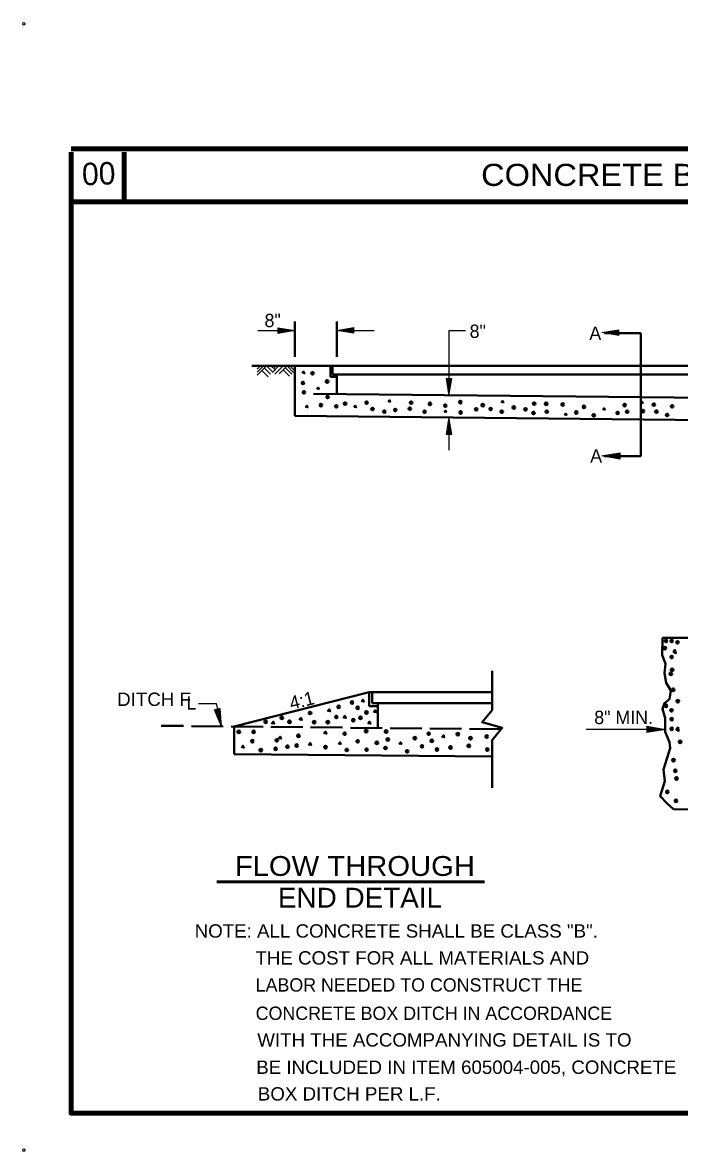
# Model space of a CAD drawing. Extents: x -8731 to 5759, y -70196 to -56618.
# Drawn here: x 4164 to 4859, y -70196 to -69000 of the extents above; entities that cross this region are included whole.
import ezdxf
from ezdxf.enums import TextEntityAlignment as Align

# ---------------------------------------------------------------- set-up
doc = ezdxf.new("R2010")
doc.units = 0
doc.header["$LTSCALE"] = 5.6
doc.header["$PDMODE"] = 32
doc.header["$PDSIZE"] = 2.8
doc.linetypes.add('LONG_DASHED', pattern=[7.5, 6, -1.5])
doc.layers.add('1', color=7, linetype='Continuous', lineweight=13)
doc.layers.add('3', color=7, linetype='Continuous', lineweight=40)

msp = doc.modelspace()

# ---------------------------------------------------------------- linework, layer by layer
at = {"layer": '1', "lineweight": 100}
for p, q in [((5707.46, -69133.8), (4215.24, -69133.8)), ((4271.5, -69137.3), (4271.5, -69190.06)), ((5707.46, -69190.06), (4215.24, -69190.06))]:
    msp.add_line(p, q, dxfattribs=at)
msp.add_lwpolyline([(4215.24, -69137.3), (4215.24, -70155.24), (5706, -70155.24)], dxfattribs=at)
at = {"layer": '1'}
for points in [[(4434.1, -69323.32), (4452.08, -69326.3), (4434.1, -69329.3), (4434.1, -69328.9), (4450.28, -69326.3), (4434.1, -69323.7), (4434.1, -69323.9), (4448.48, -69326.3), (4434.1, -69328.7), (4434.1, -69328.3), (4446.7, -69326.3), (4434.1, -69324.3), (4434.1, -69324.5), (4444.9, -69326.3), (4434.1, -69328.1), (4434.1, -69327.7), (4442.9, -69326.3), (4434.1, -69324.9), (4434.1, -69325.1), (4441.1, -69326.3), (4434.1, -69327.5), (4434.1, -69327.1), (4439.3, -69326.3), (4434.1, -69325.5), (4434.1, -69325.7), (4437.5, -69326.3), (4434.1, -69326.9), (4434.1, -69326.5), (4435.7, -69326.3), (4434.1, -69326.1), (4434.1, -69323.32), (4434.1, -69329.3)], [(4514.46, -69329.16), (4496.48, -69326.18), (4514.46, -69323.18), (4514.46, -69323.58), (4498.28, -69326.18), (4514.46, -69328.76), (4514.46, -69328.56), (4500.08, -69326.18), (4514.46, -69323.78), (4514.46, -69324.18), (4501.86, -69326.18), (4514.46, -69328.16), (4514.46, -69327.98), (4503.66, -69326.18), (4514.46, -69324.38), (4514.46, -69324.78), (4505.66, -69326.18), (4514.46, -69327.58), (4514.46, -69327.38), (4507.46, -69326.18), (4514.46, -69324.98), (4514.46, -69325.38), (4509.26, -69326.18), (4514.46, -69326.98), (4514.46, -69326.78), (4511.06, -69326.18), (4514.46, -69325.58), (4514.46, -69325.98), (4512.86, -69326.18), (4514.46, -69326.38), (4514.46, -69329.16), (4514.46, -69323.18)], [(4794.64, -69331.48), (4776.68, -69328.48), (4794.64, -69325.48), (4794.64, -69325.88), (4778.46, -69328.48), (4794.64, -69331.08), (4794.64, -69330.88), (4780.26, -69328.48), (4794.64, -69326.08), (4794.64, -69326.48), (4782.06, -69328.48), (4794.64, -69330.48), (4794.64, -69330.28), (4783.86, -69328.48), (4794.64, -69326.68), (4794.64, -69327.08), (4785.86, -69328.48), (4794.64, -69329.88), (4794.64, -69329.68), (4787.66, -69328.48), (4794.64, -69327.28), (4794.64, -69327.68), (4789.46, -69328.48), (4794.64, -69329.28), (4794.64, -69329.08), (4791.26, -69328.48), (4794.64, -69327.88), (4794.64, -69328.28), (4793.04, -69328.48), (4794.64, -69328.68), (4794.64, -69331.48), (4794.64, -69325.48)], [(4617.9, -69377.08), (4614.9, -69395.06), (4611.9, -69377.08), (4612.3, -69377.08), (4614.9, -69393.26), (4617.5, -69377.08), (4617.3, -69377.08), (4614.9, -69391.46), (4612.5, -69377.08), (4612.9, -69377.08), (4614.9, -69389.68), (4616.9, -69377.08), (4616.7, -69377.08), (4614.9, -69387.88), (4613.1, -69377.08), (4613.5, -69377.08), (4614.9, -69385.88), (4616.3, -69377.08), (4616.1, -69377.08), (4614.9, -69384.08), (4613.7, -69377.08), (4614.1, -69377.08), (4614.9, -69382.28), (4615.7, -69377.08), (4615.5, -69377.08), (4614.9, -69380.48), (4614.3, -69377.08), (4614.7, -69377.08), (4614.9, -69378.68), (4615.1, -69377.08), (4617.9, -69377.08), (4611.9, -69377.08)], [(4611.9, -69436.44), (4614.9, -69418.48), (4617.9, -69436.44), (4617.5, -69436.44), (4614.9, -69420.26), (4612.3, -69436.44), (4612.5, -69436.44), (4614.9, -69422.06), (4617.3, -69436.44), (4616.9, -69436.44), (4614.9, -69423.86), (4612.9, -69436.44), (4613.1, -69436.44), (4614.9, -69425.66), (4616.7, -69436.44), (4616.3, -69436.44), (4614.9, -69427.64), (4613.5, -69436.44), (4613.7, -69436.44), (4614.9, -69429.44), (4616.1, -69436.44), (4615.7, -69436.44), (4614.9, -69431.24), (4614.1, -69436.44), (4614.3, -69436.44), (4614.9, -69433.04), (4615.5, -69436.44), (4615.1, -69436.44), (4614.9, -69434.84), (4614.7, -69436.44), (4611.9, -69436.44), (4617.9, -69436.44)], [(4796.32, -69462.4), (4776.56, -69459.1), (4796.32, -69455.8), (4796.32, -69456.24), (4778.54, -69459.1), (4796.32, -69461.96), (4796.32, -69461.74), (4780.5, -69459.1), (4796.32, -69456.48), (4796.32, -69456.92), (4782.48, -69459.1), (4796.32, -69461.3), (4796.32, -69461.08), (4784.46, -69459.1), (4796.32, -69457.12), (4796.32, -69457.56), (4786.66, -69459.1), (4796.32, -69460.64), (4796.32, -69460.42), (4788.64, -69459.1), (4796.32, -69457.78), (4796.32, -69458.22), (4790.62, -69459.1), (4796.32, -69459.98), (4796.32, -69459.76), (4792.58, -69459.1), (4796.32, -69458.44), (4796.32, -69458.88), (4794.56, -69459.1), (4796.32, -69459.32), (4796.32, -69462.4), (4796.32, -69455.8)], [(4372.86, -69726.44), (4374.4, -69746.42), (4366.5, -69727.96), (4366.7, -69727.96), (4373.96, -69744.44), (4372.64, -69726.44), (4372.2, -69726.64), (4373.52, -69742.46), (4367.14, -69727.74), (4367.38, -69727.74), (4372.86, -69740.48), (4371.98, -69726.64), (4371.54, -69726.64), (4372.42, -69738.72), (4367.82, -69727.74), (4368.02, -69727.52), (4371.98, -69736.76), (4371.32, -69726.88), (4370.88, -69726.88), (4371.54, -69734.78), (4368.46, -69727.52), (4368.7, -69727.52), (4371.1, -69732.8), (4370.66, -69727.08), (4370.22, -69727.08), (4370.66, -69730.82), (4369.14, -69727.32), (4369.34, -69727.32), (4370.02, -69728.84), (4370.02, -69727.08), (4372.86, -69726.44), (4366.5, -69727.96)], [(4824.4, -69745.4), (4844.18, -69748.7), (4824.4, -69752), (4824.4, -69751.56), (4842.18, -69748.7), (4824.4, -69745.84), (4824.4, -69746.08), (4840.22, -69748.7), (4824.4, -69751.34), (4824.4, -69750.9), (4838.24, -69748.7), (4824.4, -69746.52), (4824.4, -69746.72), (4836.26, -69748.7), (4824.4, -69750.68), (4824.4, -69750.24), (4834.06, -69748.7), (4824.4, -69747.16), (4824.4, -69747.38), (4832.1, -69748.7), (4824.4, -69750.02), (4824.4, -69749.58), (4830.12, -69748.7), (4824.4, -69747.82), (4824.4, -69748.04), (4828.14, -69748.7), (4824.4, -69749.36), (4824.4, -69748.92), (4826.16, -69748.7), (4824.4, -69748.48), (4824.4, -69745.4), (4824.4, -69752)]]:
    msp.add_lwpolyline(points, dxfattribs=at)
for p in [(4165.3, -69001.6), (4165.3, -70194.2)]:
    msp.add_point(p, dxfattribs=at)
at = {"layer": '3'}
for p, q in [((4452, -69354.24), (4452, -69316.88)), ((4496.54, -69354.24), (4496.54, -69316.88)), ((4817.86, -69329.04), (4779.6, -69329.04)), ((4817.86, -69459.38), (4817.86, -69329.04)), ((4452, -69363.68), (4406.54, -69363.68)), ((4452, -69416.78), (4452, -69363.68)), ((4491.9, -69363.68), (4452, -69363.68)), ((4489.5, -69375.38), (4489.5, -69363.68)), ((5469, -69363.68), (4491.9, -69363.68)), ((4491.9, -69372.98), (4491.9, -69363.68)), ((4496.54, -69375.38), (4489.5, -69375.38)), ((5473.8, -69372.98), (4491.9, -69372.98)), ((4496.54, -69393.84), (4496.54, -69372.98)), ((5557.66, -69404.56), (4471.76, -69393.48)), ((5370.6, -69426.24), (4452, -69416.78)), ((4817.86, -69459.38), (4779.6, -69459.38)), ((4840.94, -69651.84), (4892.54, -69651.84)), ((4387.66, -69745.58), (4530.74, -69709.28)), ((4660.66, -69709.28), (4530.74, -69709.28)), ((4530.74, -69723.98), (4530.74, -69709.28)), ((4533.74, -69720.98), (4533.74, -69709.28)), ((4551.6, -69709.28), (4533.74, -69709.28)), ((4539.6, -69723.98), (4530.74, -69723.98)), ((4660.66, -69720.98), (4533.74, -69720.98)), ((4539.6, -69747.24), (4539.6, -69720.98)), ((4387.66, -69774.84), (4387.66, -69745.58)), ((4660.66, -69777.52), (4387.66, -69774.84))]:
    msp.add_line(p, q, dxfattribs=at)
at = {"layer": '3', "lineweight": 25}
for p, q in [((4412.86, -69326.18), (4452, -69326.18)), ((4496.54, -69326.18), (4535.7, -69326.18)), ((4615.06, -69395.04), (4615.06, -69326.18)), ((4615.06, -69326.18), (4632.46, -69326.18)), ((4412.1, -69367.12), (4415.54, -69363.68)), ((4412.1, -69373.44), (4421.86, -69363.68)), ((4412.1, -69370.28), (4418.86, -69363.68)), ((4423.66, -69375.24), (4416.9, -69368.48)), ((4426.2, -69372.52), (4419.6, -69365.92)), ((4428.6, -69370.44), (4421.86, -69363.68)), ((4431, -69368.04), (4426.66, -69363.68)), ((4428.46, -69370.58), (4435.06, -69363.84)), ((4429.5, -69366.38), (4432.2, -69363.68)), ((4430.86, -69372.52), (4439.7, -69363.68)), ((4435.2, -69372.24), (4443.9, -69363.68)), ((4446.46, -69374.78), (4439.54, -69367.88)), ((4448.86, -69372.38), (4442.1, -69365.64)), ((4450.5, -69370.58), (4443.74, -69363.84)), ((4452, -69369.08), (4446.6, -69363.68)), ((4615.06, -69452.92), (4615.06, -69418.44)), ((4350, -69721.28), (4368.9, -69721.28)), ((4374.74, -69745.44), (4368.9, -69721.28)), ((4760.1, -69748.58), (4843.8, -69748.58))]:
    msp.add_line(p, q, dxfattribs=at)
at = {"layer": '3', "linetype": 'LONG_DASHED'}
msp.add_line((4670.26, -69748.58), (4310.4, -69744.84), dxfattribs=at)
at = {"layer": '3', "lineweight": 53}
msp.add_line((4369.5, -69910.12), (4652.54, -69910.12), dxfattribs=at)
at = {"layer": '3', "lineweight": 35}
for points in [[(4459.94, -69371.48), (4461.14, -69369.68), (4462.06, -69371.64), (4459.94, -69371.18)], [(4475.4, -69388.28), (4476.6, -69386.48), (4477.5, -69388.44), (4475.4, -69387.98)], [(4550.86, -69401.78), (4552.06, -69399.98), (4552.8, -69401.92), (4550.86, -69401.48)], [(4670.54, -69402.38), (4671.74, -69400.72), (4672.66, -69402.52), (4670.54, -69402.24)], [(4818, -69403.12), (4819.2, -69401.32), (4820.1, -69403.28), (4818, -69402.84)], [(4463.26, -69407.64), (4464.46, -69405.84), (4465.2, -69407.78), (4463.26, -69407.32)], [(4514.7, -69407.64), (4515.9, -69405.84), (4516.8, -69407.78), (4514.7, -69407.32)], [(4610.1, -69412.72), (4611.3, -69410.92), (4612.06, -69412.88), (4610.1, -69412.44)], [(4737.46, -69415.88), (4738.66, -69414.24), (4739.54, -69416.04), (4737.46, -69415.72)], [(4778.1, -69410.18), (4779.3, -69408.38), (4780.06, -69410.32), (4778.1, -69409.88)], [(4486.66, -69729.52), (4488.14, -69727.28), (4489.2, -69729.68), (4486.66, -69729.08)], [(4522.5, -69719.32), (4524, -69717.08), (4525.06, -69719.48), (4522.5, -69718.88)], [(4456.8, -69738.84), (4458.3, -69736.58), (4459.34, -69738.98), (4456.8, -69738.38)], [(4503.3, -69736.72), (4504.8, -69734.48), (4505.86, -69736.88), (4503.3, -69736.28)], [(4535.4, -69730.72), (4536.9, -69728.48), (4537.94, -69730.88), (4535.4, -69730.28)], [(4427.4, -69742.72), (4428.9, -69740.48), (4429.94, -69742.88), (4427.4, -69742.28)], [(4483.06, -69753.24), (4484.54, -69750.98), (4485.6, -69753.38), (4483.06, -69752.78)], [(4529.4, -69742.72), (4530.9, -69740.48), (4531.94, -69742.88), (4529.4, -69742.28)], [(4434.74, -69758.48), (4436.26, -69756.24), (4437.3, -69758.64), (4434.74, -69758.04)], [(4466.54, -69765.24), (4468.06, -69762.98), (4469.1, -69765.38), (4466.54, -69764.78)], [(4498.06, -69764.32), (4499.54, -69762.08), (4500.46, -69764.48), (4498.06, -69763.88)], [(4562.4, -69764.32), (4563.9, -69762.08), (4564.94, -69764.48), (4562.4, -69763.88)], [(4607.54, -69756.98), (4609.06, -69754.72), (4609.94, -69757.12), (4607.54, -69756.52)], [(4395.46, -69767.92), (4396.94, -69765.68), (4398, -69768.08), (4395.46, -69767.48)]]:
    msp.add_lwpolyline(points, dxfattribs=at)
at = {"layer": '3'}
for points in [[(4840.94, -69651.84), (4840.5, -69669.68), (4844.26, -69679.12), (4842.9, -69689.04), (4844.86, -69699.24), (4849.66, -69707.64), (4848.3, -69716.78), (4842.9, -69720.84), (4841.1, -69726.98), (4843.8, -69736.88), (4843.8, -69751.12), (4848.3, -69762.24), (4849.2, -69768.68), (4841.86, -69791.04), (4843.5, -69803.64), (4838.4, -69819.52), (4845.9, -69827.04), (4852.66, -69833.04), (4871.7, -69833.48)], [(4852.06, -69666.68), (4854, -69664.58), (4855.06, -69668.04), (4852.06, -69666.38)], [(4660.66, -69686.78), (4660.66, -69728.18), (4650, -69741.08), (4671.46, -69747.08), (4660.66, -69759.98), (4660.66, -69810.68)]]:
    msp.add_lwpolyline(points, dxfattribs=at)
msp.add_lwpolyline([(4857.46, -69746.32), (4855.5, -69748.72), (4857.9, -69750.38)], close=True, dxfattribs=at)
for p in [(4460.54, -69381.84), (4470.6, -69371.64), (4486.06, -69380.18), (4461.6, -69391.72), (4479.6, -69405.24), (4486.66, -69396.68), (4505.1, -69403.72), (4527.9, -69402.68), (4575, -69402.68), (4594.94, -69404.04), (4611.14, -69405.84), (4627.06, -69402.08), (4650.74, -69405.24), (4705.2, -69403.72), (4717.94, -69404.04), (4735.34, -69404.64), (4800.9, -69405.24), (4831.8, -69404.78), (4495.8, -69406.58), (4534.06, -69409.44), (4546.66, -69412.28), (4558.2, -69410.48), (4573.66, -69409.12), (4589.26, -69412.28), (4627.34, -69413.04), (4643.86, -69409.72), (4659.14, -69409.44), (4670.86, -69412.28), (4683.74, -69407.78), (4696.06, -69409.72), (4704.46, -69413.64), (4718.54, -69412.28), (4749.74, -69413.04), (4757.86, -69407.18), (4768.2, -69416.18), (4793.54, -69413.64), (4803.6, -69412.28), (4820.26, -69411.68), (4834.5, -69412.28), (4845.9, -69415.72), (4851.14, -69406.58), (4844.7, -69655.12), (4850.7, -69655.12), (4856.86, -69656.48), (4843.34, -69662.64), (4850.7, -69672.08), (4849.8, -69689.78), (4851.14, -69685.72), (4852.2, -69706.72), (4498.34, -69724.88), (4512.46, -69720.24), (4518.46, -69725.78), (4844.7, -69723.68), (4850.4, -69728.48), (4857.14, -69718.88), (4421.1, -69740.64), (4438.2, -69736.44), (4446.3, -69740.64), (4468.06, -69731.32), (4495.8, -69735.52), (4513.8, -69738.98), (4521.46, -69736.44), (4527.74, -69730.88), (4850.7, -69737.92), (4392.6, -69751.28), (4408.34, -69751.28), (4472.4, -69741.08), (4486.8, -69741.08), (4527.3, -69750.52), (4548.46, -69750.98), (4850.7, -69748.12), (4407, -69761.18), (4432.94, -69760.28), (4455.74, -69755.48), (4504.66, -69753.24), (4518.46, -69761.32), (4538.7, -69762.98), (4550.26, -69759.38), (4578.9, -69758.04), (4593.6, -69753.24), (4596.9, -69760.72), (4624.5, -69753.68), (4637.7, -69758.04), (4654.94, -69756.24), (4859.54, -69761.92), (4416, -69770.64), (4431.6, -69769.28), (4444.2, -69767.04), (4453.94, -69765.84), (4484.4, -69767.48), (4506.9, -69770.48), (4527.9, -69770.18), (4547.86, -69768.38), (4570.8, -69771.98), (4586.54, -69766.58), (4602.3, -69770.04), (4616.7, -69767.78), (4636.06, -69766.12), (4655.54, -69770.04), (4852.5, -69781.28), (4854.46, -69792.52), (4855.8, -69800.64), (4846.06, -69814.88), (4855.2, -69824.32)]:
    msp.add_point(p, dxfattribs=at)

# ---------------------------------------------------------------- texts
at = {"layer": '1'}
msp.add_text('00', height=23.78, rotation=2.121, dxfattribs=at).set_placement((4227.18, -69172.68))
at = {"layer": '3'}
for s, height, width, p in [(' CONCRETE BOX & GRATE DETAIL (1 OF 2) ', 23.4, 1.1, (5000.95, -69173.18)), ('DITCH F', 14.1, 1.05, (4303, -69723.84)), ('L', 14.1, 0.95, (4342.57, -69727.64)), ('FLOW THROUGH ', 21, 1.1, (4519.77, -69903.84)), ('END DETAIL', 21, 1.05, (4520.89, -69937.44)), ('NOTE: ALL CONCRETE SHALL BE CLASS "B". ', 14.1, 1.05, (4562.03, -69969.2))]:
    msp.add_text(s, height=height, dxfattribs=dict(at, width=width)).set_placement(p, align=Align.CENTER)
for s, p in [('8"', (4428.43, -69322.72)), ('8"', (4645.47, -69334.12)), ('A', (4769.81, -69336.24)), ('A', (4770.73, -69466.12)), ('8" MIN.', (4799.82, -69743.04))]:
    msp.add_text(s, height=14.1, dxfattribs=at).set_placement(p, align=Align.CENTER)
msp.add_text('4:1', height=14.1, rotation=14.041, dxfattribs=at).set_placement((4461.01, -69724.88), align=Align.CENTER)
at = {"layer": '3', "width": 1.05}
for s, p in [('THE COST FOR ALL MATERIALS AND', (4410.24, -69997.68)), ('WITH THE ACCOMPANYING DETAIL IS TO', (4412.2, -70084.54)), ('BE INCLUDED IN ITEM 605004-005, CONCRETE', (4411.1, -70113.48)), ('BOX DITCH PER L.F.', (4412.8, -70141.68))]:
    msp.add_text(s, height=14.1, dxfattribs=at).set_placement(p)
at = {"layer": '3'}
for s, p in [('LABOR NEEDED TO CONSTRUCT THE', (4410.5, -70026.34)), ('CONCRETE BOX DITCH IN ACCORDANCE', (4410.5, -70056.34))]:
    msp.add_text(s, height=14.1, dxfattribs=at).set_placement(p)

doc.saveas('drawing.dxf')
